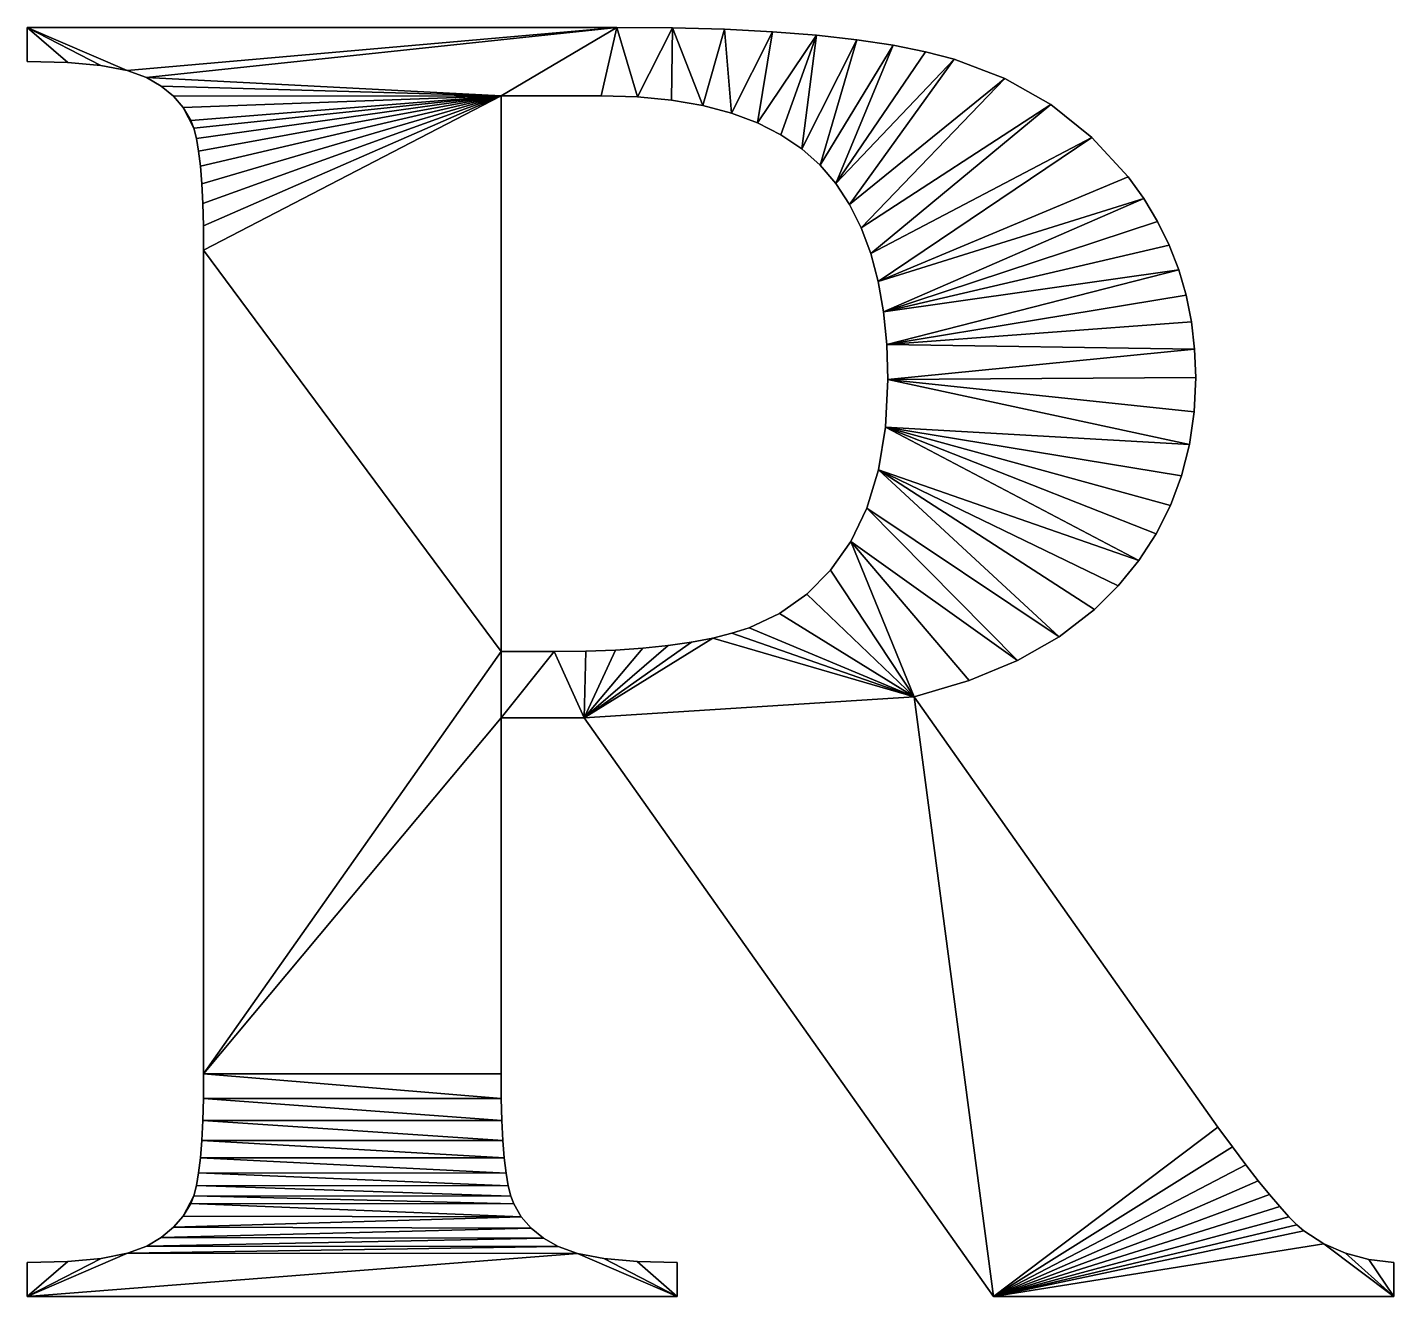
# Model space of a CAD drawing. Header units: metres. Extents: x 0.03 to 1.03, y 0 to 0.93.
import ezdxf

# ---------------------------------------------------------------- set-up
doc = ezdxf.new("R2010")
doc.units = ezdxf.units.M

msp = doc.modelspace()

# ---------------------------------------------------------------- meshes
at = {"layer": 'Armanisoft_0', "linetype": 'CONTINUOUS'}
mesh = msp.add_polyface(dxfattribs=at)
corners = [(0.140552, 0.873898), (0.146105, 0.864536), (0.148304, 0.858731), (0.025915, 0.932927), (0.099402, 0.90116), (0.080073, 0.904835), (0.055578, 0.907039), (0.025915, 0.907774), (0.459302, 0.932927), (0.113565, 0.896015), (0.374238, 0.882622), (0.15021, 0.851174), (0.133278, 0.882266), (0.124282, 0.889638), (0.499489, 0.879437), (0.500326, 0.93256), (0.522492, 0.875457), (0.474568, 0.881826), (0.447729, 0.882622), (0.140552, 0.873898, 0.229421), (0.148304, 0.858731, 0.229421), (0.146105, 0.864536, 0.229421), (0.025915, 0.932927, 0.229421), (0.080073, 0.904835, 0.229421), (0.099402, 0.90116, 0.229421), (0.055578, 0.907039, 0.229421), (0.025915, 0.907774, 0.229421), (0.459302, 0.932927, 0.229421), (0.113565, 0.896015, 0.229421), (0.374238, 0.882622, 0.229421), (0.15021, 0.851174, 0.229421), (0.151823, 0.841866, 0.229421), (0.133278, 0.882266, 0.229421), (0.124282, 0.889638, 0.229421), (0.499489, 0.879437, 0.229421), (0.522492, 0.875457, 0.229421), (0.500326, 0.93256, 0.229421), (0.474568, 0.881826, 0.229421), (0.447729, 0.882622, 0.229421), (0.146105, 0.864536), (0.148304, 0.858731), (0.148304, 0.858731, 0.229421), (0.146105, 0.864536, 0.229421), (0.140552, 0.873898), (0.140552, 0.873898, 0.229421), (0.133278, 0.882266), (0.133278, 0.882266, 0.229421), (0.124282, 0.889638), (0.124282, 0.889638, 0.229421), (0.113565, 0.896015), (0.113565, 0.896015, 0.229421), (0.099402, 0.90116), (0.099402, 0.90116, 0.229421), (0.080073, 0.904835), (0.080073, 0.904835, 0.229421), (0.055578, 0.907039), (0.055578, 0.907039, 0.229421), (0.025915, 0.907774), (0.025915, 0.907774, 0.229421), (0.025915, 0.932927), (0.025915, 0.932927, 0.229421), (0.459302, 0.932927), (0.459302, 0.932927, 0.229421), (0.500326, 0.93256), (0.500326, 0.93256, 0.229421), (0.499489, 0.879437), (0.522492, 0.875457), (0.522492, 0.875457, 0.229421), (0.499489, 0.879437, 0.229421), (0.474568, 0.881826), (0.474568, 0.881826, 0.229421), (0.447729, 0.882622), (0.447729, 0.882622, 0.229421), (0.374238, 0.882622), (0.374238, 0.882622, 0.229421)]
mesh.append_faces([[corners[k] for k in face] for face in [(0, 1, 2), (3, 4, 5), (3, 5, 6), (3, 6, 7), (8, 9, 4), (8, 4, 3), (10, 11, 2), (10, 2, 1), (10, 1, 0), (10, 0, 12), (10, 12, 13), (10, 13, 9), (10, 9, 8), (14, 15, 16), (17, 8, 15), (17, 15, 14), (18, 10, 8), (18, 8, 17), (19, 20, 21), (22, 23, 24), (22, 25, 23), (22, 26, 25), (27, 24, 28), (27, 22, 24), (29, 30, 31), (29, 20, 30), (29, 21, 20), (29, 19, 21), (29, 32, 19), (29, 33, 32), (29, 28, 33), (29, 27, 28), (34, 35, 36), (37, 36, 27), (37, 34, 36), (38, 27, 29), (38, 37, 27), (39, 40, 41, 42), (43, 39, 42, 44), (45, 43, 44, 46), (47, 45, 46, 48), (49, 47, 48, 50), (51, 49, 50, 52), (53, 51, 52, 54), (55, 53, 54, 56), (57, 55, 56, 58), (59, 57, 58, 60), (61, 59, 60, 62), (63, 61, 62, 64), (65, 66, 67, 68), (69, 65, 68, 70), (71, 69, 70, 72), (73, 71, 72, 74)]])
mesh = msp.add_polyface(dxfattribs=at)
corners = [(0.639081, 0.785621), (0.778413, 0.876131), (0.646085, 0.766791), (0.63052, 0.80271), (0.744656, 0.89526), (0.620403, 0.818059), (0.662503, 0.919726), (0.68635, 0.914959), (0.707334, 0.909459), (0.60873, 0.831668), (0.635793, 0.92376), (0.595319, 0.84361), (0.606221, 0.92706), (0.57999, 0.85396), (0.562742, 0.862718), (0.573785, 0.929627), (0.543576, 0.869883), (0.538487, 0.93146), (0.522492, 0.875457), (0.500326, 0.93256), (0.639081, 0.785621, 0.229421), (0.646085, 0.766791, 0.229421), (0.778413, 0.876131, 0.229421), (0.63052, 0.80271, 0.229421), (0.744656, 0.89526, 0.229421), (0.620403, 0.818059, 0.229421), (0.68635, 0.914959, 0.229421), (0.662503, 0.919726, 0.229421), (0.707334, 0.909459, 0.229421), (0.60873, 0.831668, 0.229421), (0.635793, 0.92376, 0.229421), (0.595319, 0.84361, 0.229421), (0.606221, 0.92706, 0.229421), (0.57999, 0.85396, 0.229421), (0.562742, 0.862718, 0.229421), (0.573785, 0.929627, 0.229421), (0.543576, 0.869883, 0.229421), (0.538487, 0.93146, 0.229421), (0.522492, 0.875457, 0.229421), (0.500326, 0.93256, 0.229421), (0.538487, 0.93146), (0.500326, 0.93256), (0.500326, 0.93256, 0.229421), (0.538487, 0.93146, 0.229421), (0.573785, 0.929627), (0.573785, 0.929627, 0.229421), (0.606221, 0.92706), (0.606221, 0.92706, 0.229421), (0.635793, 0.92376), (0.635793, 0.92376, 0.229421), (0.662503, 0.919726), (0.662503, 0.919726, 0.229421), (0.68635, 0.914959), (0.68635, 0.914959, 0.229421), (0.656832, 0.639138), (0.651718, 0.607649), (0.651718, 0.607649, 0.229421), (0.656832, 0.639138, 0.229421), (0.658537, 0.674069), (0.658537, 0.674069, 0.229421), (0.657758, 0.69986), (0.657758, 0.69986, 0.229421), (0.655424, 0.723911), (0.655424, 0.723911, 0.229421), (0.651533, 0.746221), (0.651533, 0.746221, 0.229421), (0.646085, 0.766791), (0.646085, 0.766791, 0.229421), (0.639081, 0.785621), (0.639081, 0.785621, 0.229421), (0.63052, 0.80271), (0.63052, 0.80271, 0.229421), (0.620403, 0.818059), (0.620403, 0.818059, 0.229421), (0.60873, 0.831668), (0.60873, 0.831668, 0.229421), (0.595319, 0.84361), (0.595319, 0.84361, 0.229421), (0.57999, 0.85396), (0.57999, 0.85396, 0.229421), (0.562742, 0.862718), (0.562742, 0.862718, 0.229421), (0.543576, 0.869883), (0.543576, 0.869883, 0.229421), (0.522492, 0.875457), (0.522492, 0.875457, 0.229421)]
mesh.append_faces([[corners[k] for k in face] for face in [(0, 1, 2), (3, 4, 0), (5, 6, 7), (5, 7, 8), (5, 8, 3), (9, 10, 6), (9, 6, 5), (11, 12, 10), (11, 10, 9), (13, 12, 11), (14, 15, 12), (14, 12, 13), (16, 17, 15), (16, 15, 14), (18, 19, 17), (18, 17, 16), (20, 21, 22), (23, 20, 24), (25, 26, 27), (25, 28, 26), (25, 23, 28), (29, 27, 30), (29, 25, 27), (31, 30, 32), (31, 29, 30), (33, 31, 32), (34, 32, 35), (34, 33, 32), (36, 35, 37), (36, 34, 35), (38, 37, 39), (38, 36, 37), (40, 41, 42, 43), (44, 40, 43, 45), (46, 44, 45, 47), (48, 46, 47, 49), (50, 48, 49, 51), (52, 50, 51, 53), (54, 55, 56, 57), (58, 54, 57, 59), (60, 58, 59, 61), (62, 60, 61, 63), (64, 62, 63, 65), (66, 64, 65, 67), (68, 66, 67, 69), (70, 68, 69, 71), (72, 70, 71, 73), (74, 72, 73, 75), (76, 74, 75, 77), (78, 76, 77, 79), (80, 78, 79, 81), (82, 80, 81, 83), (84, 82, 83, 85)]])
mesh = msp.add_polyface(dxfattribs=at)
corners = [(0.658537, 0.674069), (0.884132, 0.696388), (0.884909, 0.675578), (0.883745, 0.650366), (0.880254, 0.626264), (0.656832, 0.639138), (0.657758, 0.69986), (0.872488, 0.754752), (0.877922, 0.735975), (0.881803, 0.716521), (0.655424, 0.723911), (0.846871, 0.807016), (0.856963, 0.790273), (0.865502, 0.772851), (0.651533, 0.746221), (0.808603, 0.852072), (0.835227, 0.823082), (0.646085, 0.766791), (0.778413, 0.876131), (0.639081, 0.785621), (0.744656, 0.89526), (0.63052, 0.80271), (0.707334, 0.909459), (0.658537, 0.674069, 0.229421), (0.884909, 0.675578, 0.229421), (0.884132, 0.696388, 0.229421), (0.883745, 0.650366, 0.229421), (0.880254, 0.626264, 0.229421), (0.656832, 0.639138, 0.229421), (0.657758, 0.69986, 0.229421), (0.877922, 0.735975, 0.229421), (0.872488, 0.754752, 0.229421), (0.881803, 0.716521, 0.229421), (0.655424, 0.723911, 0.229421), (0.856963, 0.790273, 0.229421), (0.846871, 0.807016, 0.229421), (0.865502, 0.772851, 0.229421), (0.651533, 0.746221, 0.229421), (0.835227, 0.823082, 0.229421), (0.808603, 0.852072, 0.229421), (0.646085, 0.766791, 0.229421), (0.778413, 0.876131, 0.229421), (0.639081, 0.785621, 0.229421), (0.744656, 0.89526, 0.229421), (0.63052, 0.80271, 0.229421), (0.707334, 0.909459, 0.229421), (0.707334, 0.909459), (0.68635, 0.914959), (0.68635, 0.914959, 0.229421), (0.707334, 0.909459, 0.229421), (0.744656, 0.89526), (0.744656, 0.89526, 0.229421), (0.778413, 0.876131), (0.778413, 0.876131, 0.229421), (0.808603, 0.852072), (0.808603, 0.852072, 0.229421), (0.835227, 0.823082), (0.835227, 0.823082, 0.229421), (0.846871, 0.807016), (0.846871, 0.807016, 0.229421), (0.856963, 0.790273), (0.856963, 0.790273, 0.229421), (0.865502, 0.772851), (0.865502, 0.772851, 0.229421), (0.872488, 0.754752), (0.872488, 0.754752, 0.229421), (0.877922, 0.735975), (0.877922, 0.735975, 0.229421), (0.881803, 0.716521), (0.881803, 0.716521, 0.229421), (0.884132, 0.696388), (0.884132, 0.696388, 0.229421), (0.884909, 0.675578), (0.884909, 0.675578, 0.229421), (0.883745, 0.650366), (0.883745, 0.650366, 0.229421), (0.880254, 0.626264), (0.880254, 0.626264, 0.229421)]
mesh.append_faces([[corners[k] for k in face] for face in [(0, 1, 2), (0, 2, 3), (0, 3, 4), (0, 4, 5), (6, 7, 8), (6, 8, 9), (6, 9, 1), (6, 1, 0), (10, 11, 12), (10, 12, 13), (10, 13, 7), (10, 7, 6), (14, 15, 16), (14, 16, 11), (14, 11, 10), (17, 18, 15), (17, 15, 14), (19, 20, 18), (21, 22, 20), (23, 24, 25), (23, 26, 24), (23, 27, 26), (23, 28, 27), (29, 30, 31), (29, 32, 30), (29, 25, 32), (29, 23, 25), (33, 34, 35), (33, 36, 34), (33, 31, 36), (33, 29, 31), (37, 38, 39), (37, 35, 38), (37, 33, 35), (40, 39, 41), (40, 37, 39), (42, 41, 43), (44, 43, 45), (46, 47, 48, 49), (50, 46, 49, 51), (52, 50, 51, 53), (54, 52, 53, 55), (56, 54, 55, 57), (58, 56, 57, 59), (60, 58, 59, 61), (62, 60, 61, 63), (64, 62, 63, 65), (66, 64, 65, 67), (68, 66, 67, 69), (70, 68, 69, 71), (72, 70, 71, 73), (74, 72, 73, 75), (76, 74, 75, 77)]])
mesh = msp.add_polyface(dxfattribs=at)
corners = [(0.155488, 0.163872), (0.374238, 0.425305), (0.374238, 0.163872), (0.374238, 0.882622), (0.155488, 0.769055), (0.155341, 0.78712), (0.154901, 0.803433), (0.154168, 0.817995), (0.153142, 0.830806), (0.151823, 0.841866), (0.15021, 0.851174), (0.374238, 0.474085), (0.413352, 0.474085), (0.435401, 0.425305), (0.436562, 0.47436), (0.458257, 0.475183), (0.478437, 0.476556), (0.497101, 0.478478), (0.51425, 0.480948), (0.529884, 0.483968), (0.155488, 0.163872, 0.229421), (0.374238, 0.163872, 0.229421), (0.374238, 0.425305, 0.229421), (0.374238, 0.882622, 0.229421), (0.155341, 0.78712, 0.229421), (0.155488, 0.769055, 0.229421), (0.154901, 0.803433, 0.229421), (0.154168, 0.817995, 0.229421), (0.153142, 0.830806, 0.229421), (0.151823, 0.841866, 0.229421), (0.374238, 0.474085, 0.229421), (0.413352, 0.474085, 0.229421), (0.435401, 0.425305, 0.229421), (0.436562, 0.47436, 0.229421), (0.458257, 0.475183, 0.229421), (0.478437, 0.476556, 0.229421), (0.497101, 0.478478, 0.229421), (0.51425, 0.480948, 0.229421), (0.529884, 0.483968, 0.229421), (0.374238, 0.163872), (0.374238, 0.425305), (0.374238, 0.425305, 0.229421), (0.374238, 0.163872, 0.229421), (0.155488, 0.769055), (0.155488, 0.163872), (0.155488, 0.163872, 0.229421), (0.155488, 0.769055, 0.229421), (0.155341, 0.78712), (0.155341, 0.78712, 0.229421), (0.154901, 0.803433), (0.154901, 0.803433, 0.229421), (0.154168, 0.817995), (0.154168, 0.817995, 0.229421), (0.153142, 0.830806), (0.153142, 0.830806, 0.229421), (0.151823, 0.841866), (0.151823, 0.841866, 0.229421), (0.15021, 0.851174), (0.15021, 0.851174, 0.229421), (0.148304, 0.858731), (0.148304, 0.858731, 0.229421), (0.435401, 0.425305), (0.435401, 0.425305, 0.229421), (0.374238, 0.474085), (0.374238, 0.882622), (0.374238, 0.882622, 0.229421), (0.374238, 0.474085, 0.229421), (0.413352, 0.474085), (0.413352, 0.474085, 0.229421), (0.436562, 0.47436), (0.436562, 0.47436, 0.229421), (0.458257, 0.475183), (0.458257, 0.475183, 0.229421), (0.478437, 0.476556), (0.478437, 0.476556, 0.229421), (0.497101, 0.478478), (0.497101, 0.478478, 0.229421), (0.51425, 0.480948), (0.51425, 0.480948, 0.229421)]
mesh.append_faces([[corners[k] for k in face] for face in [(0, 1, 2), (3, 4, 5), (3, 5, 6), (3, 6, 7), (3, 7, 8), (3, 8, 9), (3, 9, 10), (11, 1, 0), (11, 0, 4), (11, 4, 3), (12, 13, 1), (12, 1, 11), (14, 13, 12), (15, 13, 14), (16, 13, 15), (17, 13, 16), (18, 13, 17), (19, 13, 18), (20, 21, 22), (23, 24, 25), (23, 26, 24), (23, 27, 26), (23, 28, 27), (23, 29, 28), (30, 20, 22), (30, 25, 20), (30, 23, 25), (31, 22, 32), (31, 30, 22), (33, 31, 32), (34, 33, 32), (35, 34, 32), (36, 35, 32), (37, 36, 32), (38, 37, 32), (39, 40, 41, 42), (43, 44, 45, 46), (47, 43, 46, 48), (49, 47, 48, 50), (51, 49, 50, 52), (53, 51, 52, 54), (55, 53, 54, 56), (57, 55, 56, 58), (59, 57, 58, 60), (40, 61, 62, 41), (63, 64, 65, 66), (67, 63, 66, 68), (69, 67, 68, 70), (71, 69, 70, 72), (73, 71, 72, 74), (75, 73, 74, 76), (77, 75, 76, 78)]])
mesh = msp.add_polyface(dxfattribs=at)
corners = [(0.556605, 0.491655), (0.67806, 0.440978), (0.544002, 0.487537), (0.579039, 0.502202), (0.59896, 0.516275), (0.616367, 0.533872), (0.631261, 0.554995), (0.753875, 0.467635), (0.718374, 0.452974), (0.643194, 0.579601), (0.784561, 0.484963), (0.651718, 0.607649), (0.843015, 0.540952), (0.827887, 0.522399), (0.810432, 0.504956), (0.656832, 0.639138), (0.880254, 0.626264), (0.874435, 0.603271), (0.866289, 0.581388), (0.855816, 0.560616), (0.556605, 0.491655, 0.229421), (0.544002, 0.487537, 0.229421), (0.67806, 0.440978, 0.229421), (0.579039, 0.502202, 0.229421), (0.59896, 0.516275, 0.229421), (0.616367, 0.533872, 0.229421), (0.631261, 0.554995, 0.229421), (0.718374, 0.452974, 0.229421), (0.753875, 0.467635, 0.229421), (0.643194, 0.579601, 0.229421), (0.784561, 0.484963, 0.229421), (0.651718, 0.607649, 0.229421), (0.827887, 0.522399, 0.229421), (0.843015, 0.540952, 0.229421), (0.810432, 0.504956, 0.229421), (0.656832, 0.639138, 0.229421), (0.874435, 0.603271, 0.229421), (0.880254, 0.626264, 0.229421), (0.866289, 0.581388, 0.229421), (0.855816, 0.560616, 0.229421), (0.874435, 0.603271), (0.880254, 0.626264), (0.880254, 0.626264, 0.229421), (0.874435, 0.603271, 0.229421), (0.866289, 0.581388), (0.866289, 0.581388, 0.229421), (0.855816, 0.560616), (0.855816, 0.560616, 0.229421), (0.843015, 0.540952), (0.843015, 0.540952, 0.229421), (0.827887, 0.522399), (0.827887, 0.522399, 0.229421), (0.810432, 0.504956), (0.810432, 0.504956, 0.229421), (0.784561, 0.484963), (0.784561, 0.484963, 0.229421), (0.753875, 0.467635), (0.753875, 0.467635, 0.229421), (0.529884, 0.483968), (0.51425, 0.480948), (0.51425, 0.480948, 0.229421), (0.529884, 0.483968, 0.229421), (0.544002, 0.487537), (0.544002, 0.487537, 0.229421), (0.556605, 0.491655), (0.556605, 0.491655, 0.229421), (0.579039, 0.502202), (0.579039, 0.502202, 0.229421), (0.59896, 0.516275), (0.59896, 0.516275, 0.229421), (0.616367, 0.533872), (0.616367, 0.533872, 0.229421), (0.631261, 0.554995), (0.631261, 0.554995, 0.229421), (0.643194, 0.579601), (0.643194, 0.579601, 0.229421), (0.651718, 0.607649), (0.651718, 0.607649, 0.229421)]
mesh.append_faces([[corners[k] for k in face] for face in [(0, 1, 2), (3, 1, 0), (4, 1, 3), (5, 1, 4), (6, 7, 8), (6, 8, 1), (6, 1, 5), (9, 10, 7), (9, 7, 6), (11, 12, 13), (11, 13, 14), (11, 14, 10), (11, 10, 9), (15, 16, 17), (15, 17, 18), (15, 18, 19), (15, 19, 12), (15, 12, 11), (20, 21, 22), (23, 20, 22), (24, 23, 22), (25, 24, 22), (26, 27, 28), (26, 22, 27), (26, 25, 22), (29, 28, 30), (29, 26, 28), (31, 32, 33), (31, 34, 32), (31, 30, 34), (31, 29, 30), (35, 36, 37), (35, 38, 36), (35, 39, 38), (35, 33, 39), (35, 31, 33), (40, 41, 42, 43), (44, 40, 43, 45), (46, 44, 45, 47), (48, 46, 47, 49), (50, 48, 49, 51), (52, 50, 51, 53), (54, 52, 53, 55), (56, 54, 55, 57), (58, 59, 60, 61), (62, 58, 61, 63), (64, 62, 63, 65), (66, 64, 65, 67), (68, 66, 67, 69), (70, 68, 69, 71), (72, 70, 71, 73), (74, 72, 73, 75), (76, 74, 75, 77)]])
mesh = msp.add_polyface(dxfattribs=at)
corners = [(1.030488, 0), (0.979211, 0.038898), (0.995138, 0.031887), (1.01223, 0.027305), (1.030488, 0.025152), (0.736359, 0), (0.67806, 0.440978), (0.901281, 0.124589), (0.911964, 0.110035), (0.921851, 0.096917), (0.930942, 0.085233), (0.939236, 0.074984), (0.946734, 0.06617), (0.953435, 0.058791), (0.959341, 0.052847), (0.96445, 0.048338), (0.529884, 0.483968), (0.435401, 0.425305), (0.544002, 0.487537), (1.030488, 0, 0.229421), (0.995138, 0.031887, 0.229421), (0.979211, 0.038898, 0.229421), (1.01223, 0.027305, 0.229421), (1.030488, 0.025152, 0.229421), (0.736359, 0, 0.229421), (0.901281, 0.124589, 0.229421), (0.67806, 0.440978, 0.229421), (0.911964, 0.110035, 0.229421), (0.921851, 0.096917, 0.229421), (0.930942, 0.085233, 0.229421), (0.939236, 0.074984, 0.229421), (0.946734, 0.06617, 0.229421), (0.953435, 0.058791, 0.229421), (0.959341, 0.052847, 0.229421), (0.96445, 0.048338, 0.229421), (0.529884, 0.483968, 0.229421), (0.435401, 0.425305, 0.229421), (0.544002, 0.487537, 0.229421), (0.718374, 0.452974), (0.753875, 0.467635), (0.753875, 0.467635, 0.229421), (0.718374, 0.452974, 0.229421), (0.67806, 0.440978), (0.67806, 0.440978, 0.229421), (0.901281, 0.124589), (0.901281, 0.124589, 0.229421), (0.911964, 0.110035), (0.911964, 0.110035, 0.229421), (0.921851, 0.096917), (0.921851, 0.096917, 0.229421), (0.930942, 0.085233), (0.930942, 0.085233, 0.229421), (0.939236, 0.074984), (0.939236, 0.074984, 0.229421), (0.946734, 0.06617), (0.946734, 0.06617, 0.229421), (0.953435, 0.058791), (0.953435, 0.058791, 0.229421), (0.959341, 0.052847), (0.959341, 0.052847, 0.229421), (0.96445, 0.048338), (0.96445, 0.048338, 0.229421), (0.979211, 0.038898), (0.979211, 0.038898, 0.229421), (0.995138, 0.031887), (0.995138, 0.031887, 0.229421), (1.01223, 0.027305), (1.01223, 0.027305, 0.229421), (1.030488, 0.025152), (1.030488, 0.025152, 0.229421), (1.030488, 0), (1.030488, 0, 0.229421), (0.736359, 0), (0.736359, 0, 0.229421), (0.435401, 0.425305), (0.435401, 0.425305, 0.229421)]
mesh.append_faces([[corners[k] for k in face] for face in [(0, 1, 2), (0, 2, 3), (0, 3, 4), (5, 6, 7), (5, 7, 8), (5, 8, 9), (5, 9, 10), (5, 10, 11), (5, 11, 12), (5, 12, 13), (5, 13, 14), (5, 14, 15), (5, 15, 1), (5, 1, 0), (16, 6, 17), (18, 6, 16), (6, 5, 17), (19, 20, 21), (19, 22, 20), (19, 23, 22), (24, 25, 26), (24, 27, 25), (24, 28, 27), (24, 29, 28), (24, 30, 29), (24, 31, 30), (24, 32, 31), (24, 33, 32), (24, 34, 33), (24, 21, 34), (24, 19, 21), (35, 36, 26), (37, 35, 26), (26, 36, 24), (38, 39, 40, 41), (42, 38, 41, 43), (44, 42, 43, 45), (46, 44, 45, 47), (48, 46, 47, 49), (50, 48, 49, 51), (52, 50, 51, 53), (54, 52, 53, 55), (56, 54, 55, 57), (58, 56, 57, 59), (60, 58, 59, 61), (62, 60, 61, 63), (64, 62, 63, 65), (66, 64, 65, 67), (68, 66, 67, 69), (70, 68, 69, 71), (72, 70, 71, 73), (74, 72, 73, 75)]])
mesh = msp.add_polyface(dxfattribs=at)
corners = [(0.055697, 0.025902), (0.025915, 0), (0.025915, 0.025152), (0.080257, 0.028149), (0.099595, 0.031894), (0.430353, 0.031693), (0.113711, 0.037138), (0.416109, 0.03678), (0.124365, 0.043592), (0.405307, 0.0431), (0.133315, 0.050968), (0.39627, 0.050431), (0.140562, 0.059266), (0.388998, 0.058774), (0.146105, 0.068486), (0.148304, 0.074212), (0.38349, 0.068128), (0.15021, 0.081708), (0.381321, 0.073938), (0.151823, 0.090975), (0.379442, 0.081507), (0.153142, 0.102013), (0.377852, 0.090836), (0.154168, 0.114822), (0.376551, 0.101924), (0.154901, 0.129401), (0.375539, 0.114772), (0.155341, 0.145751), (0.374816, 0.129379), (0.155488, 0.163872), (0.374382, 0.145746), (0.055697, 0.025902, 0.229421), (0.025915, 0.025152, 0.229421), (0.025915, 0, 0.229421), (0.080257, 0.028149, 0.229421), (0.099595, 0.031894, 0.229421), (0.430353, 0.031693, 0.229421), (0.113711, 0.037138, 0.229421), (0.416109, 0.03678, 0.229421), (0.124365, 0.043592, 0.229421), (0.405307, 0.0431, 0.229421), (0.133315, 0.050968, 0.229421), (0.39627, 0.050431, 0.229421), (0.140562, 0.059266, 0.229421), (0.388998, 0.058774, 0.229421), (0.146105, 0.068486, 0.229421), (0.148304, 0.074212, 0.229421), (0.38349, 0.068128, 0.229421), (0.15021, 0.081708, 0.229421), (0.381321, 0.073938, 0.229421), (0.151823, 0.090975, 0.229421), (0.379442, 0.081507, 0.229421), (0.153142, 0.102013, 0.229421), (0.377852, 0.090836, 0.229421), (0.154168, 0.114822, 0.229421), (0.376551, 0.101924, 0.229421), (0.154901, 0.129401, 0.229421), (0.375539, 0.114772, 0.229421), (0.155341, 0.145751, 0.229421), (0.374816, 0.129379, 0.229421), (0.025915, 0.025152), (0.025915, 0), (0.025915, 0, 0.229421), (0.025915, 0.025152, 0.229421), (0.055697, 0.025902), (0.055697, 0.025902, 0.229421), (0.080257, 0.028149), (0.080257, 0.028149, 0.229421), (0.099595, 0.031894), (0.099595, 0.031894, 0.229421), (0.113711, 0.037138), (0.113711, 0.037138, 0.229421), (0.124365, 0.043592), (0.124365, 0.043592, 0.229421), (0.133315, 0.050968), (0.133315, 0.050968, 0.229421), (0.140562, 0.059266), (0.140562, 0.059266, 0.229421), (0.146105, 0.068486), (0.146105, 0.068486, 0.229421), (0.148304, 0.074212), (0.148304, 0.074212, 0.229421), (0.15021, 0.081708), (0.15021, 0.081708, 0.229421), (0.151823, 0.090975), (0.151823, 0.090975, 0.229421), (0.153142, 0.102013), (0.153142, 0.102013, 0.229421), (0.154168, 0.114822), (0.154168, 0.114822, 0.229421), (0.154901, 0.129401), (0.154901, 0.129401, 0.229421), (0.155341, 0.145751), (0.155341, 0.145751, 0.229421), (0.155488, 0.163872), (0.155488, 0.163872, 0.229421)]
mesh.append_faces([[corners[k] for k in face] for face in [(0, 1, 2), (3, 1, 0), (4, 5, 1), (4, 1, 3), (6, 7, 4), (8, 9, 6), (10, 11, 8), (12, 13, 10), (14, 13, 12), (15, 16, 14), (15, 14, 12), (17, 18, 15), (19, 20, 17), (21, 22, 19), (23, 24, 21), (25, 26, 23), (27, 28, 25), (29, 30, 27), (31, 32, 33), (34, 31, 33), (35, 33, 36), (35, 34, 33), (37, 35, 38), (39, 37, 40), (41, 39, 42), (43, 41, 44), (45, 43, 44), (46, 45, 47), (46, 43, 45), (48, 46, 49), (50, 48, 51), (52, 50, 53), (54, 52, 55), (56, 54, 57), (58, 56, 59), (60, 61, 62, 63), (64, 60, 63, 65), (66, 64, 65, 67), (68, 66, 67, 69), (70, 68, 69, 71), (72, 70, 71, 73), (74, 72, 73, 75), (76, 74, 75, 77), (78, 76, 77, 79), (80, 78, 79, 81), (82, 80, 81, 83), (84, 82, 83, 85), (86, 84, 85, 87), (88, 86, 87, 89), (90, 88, 89, 91), (92, 90, 91, 93), (94, 92, 93, 95)]])
mesh = msp.add_polyface(dxfattribs=at)
corners = [(0.503811, 0), (0.430353, 0.031693), (0.449719, 0.028059), (0.474204, 0.025879), (0.503811, 0.025152), (0.025915, 0), (0.099595, 0.031894), (0.416109, 0.03678), (0.113711, 0.037138), (0.405307, 0.0431), (0.124365, 0.043592), (0.39627, 0.050431), (0.133315, 0.050968), (0.388998, 0.058774), (0.146105, 0.068486), (0.38349, 0.068128), (0.148304, 0.074212), (0.381321, 0.073938), (0.15021, 0.081708), (0.379442, 0.081507), (0.151823, 0.090975), (0.377852, 0.090836), (0.153142, 0.102013), (0.376551, 0.101924), (0.154168, 0.114822), (0.375539, 0.114772), (0.154901, 0.129401), (0.374816, 0.129379), (0.155341, 0.145751), (0.374382, 0.145746), (0.155488, 0.163872), (0.374238, 0.163872), (0.503811, 0, 0.229421), (0.449719, 0.028059, 0.229421), (0.430353, 0.031693, 0.229421), (0.474204, 0.025879, 0.229421), (0.503811, 0.025152, 0.229421), (0.025915, 0, 0.229421), (0.099595, 0.031894, 0.229421), (0.416109, 0.03678, 0.229421), (0.113711, 0.037138, 0.229421), (0.405307, 0.0431, 0.229421), (0.124365, 0.043592, 0.229421), (0.39627, 0.050431, 0.229421), (0.133315, 0.050968, 0.229421), (0.388998, 0.058774, 0.229421), (0.146105, 0.068486, 0.229421), (0.38349, 0.068128, 0.229421), (0.148304, 0.074212, 0.229421), (0.381321, 0.073938, 0.229421), (0.15021, 0.081708, 0.229421), (0.379442, 0.081507, 0.229421), (0.151823, 0.090975, 0.229421), (0.377852, 0.090836, 0.229421), (0.153142, 0.102013, 0.229421), (0.376551, 0.101924, 0.229421), (0.154168, 0.114822, 0.229421), (0.375539, 0.114772, 0.229421), (0.154901, 0.129401, 0.229421), (0.374816, 0.129379, 0.229421), (0.155341, 0.145751, 0.229421), (0.374382, 0.145746, 0.229421), (0.155488, 0.163872, 0.229421), (0.374238, 0.163872, 0.229421), (0.374382, 0.145746), (0.374238, 0.163872), (0.374238, 0.163872, 0.229421), (0.374382, 0.145746, 0.229421), (0.374816, 0.129379), (0.374816, 0.129379, 0.229421), (0.375539, 0.114772), (0.375539, 0.114772, 0.229421), (0.376551, 0.101924), (0.376551, 0.101924, 0.229421), (0.377852, 0.090836), (0.377852, 0.090836, 0.229421), (0.379442, 0.081507), (0.379442, 0.081507, 0.229421), (0.381321, 0.073938), (0.381321, 0.073938, 0.229421), (0.38349, 0.068128), (0.38349, 0.068128, 0.229421), (0.388998, 0.058774), (0.388998, 0.058774, 0.229421), (0.39627, 0.050431), (0.39627, 0.050431, 0.229421), (0.405307, 0.0431), (0.405307, 0.0431, 0.229421), (0.416109, 0.03678), (0.416109, 0.03678, 0.229421), (0.430353, 0.031693), (0.430353, 0.031693, 0.229421), (0.449719, 0.028059), (0.449719, 0.028059, 0.229421), (0.474204, 0.025879), (0.474204, 0.025879, 0.229421), (0.503811, 0.025152), (0.503811, 0.025152, 0.229421), (0.503811, 0), (0.503811, 0, 0.229421), (0.025915, 0), (0.025915, 0, 0.229421)]
mesh.append_faces([[corners[k] for k in face] for face in [(0, 1, 2), (0, 2, 3), (0, 3, 4), (5, 1, 0), (6, 7, 1), (8, 9, 7), (10, 11, 9), (12, 13, 11), (14, 15, 13), (16, 17, 15), (18, 19, 17), (20, 21, 19), (22, 23, 21), (24, 25, 23), (26, 27, 25), (28, 29, 27), (30, 31, 29), (32, 33, 34), (32, 35, 33), (32, 36, 35), (37, 32, 34), (38, 34, 39), (40, 39, 41), (42, 41, 43), (44, 43, 45), (46, 45, 47), (48, 47, 49), (50, 49, 51), (52, 51, 53), (54, 53, 55), (56, 55, 57), (58, 57, 59), (60, 59, 61), (62, 61, 63), (62, 60, 61), (64, 65, 66, 67), (68, 64, 67, 69), (70, 68, 69, 71), (72, 70, 71, 73), (74, 72, 73, 75), (76, 74, 75, 77), (78, 76, 77, 79), (80, 78, 79, 81), (82, 80, 81, 83), (84, 82, 83, 85), (86, 84, 85, 87), (88, 86, 87, 89), (90, 88, 89, 91), (92, 90, 91, 93), (94, 92, 93, 95), (96, 94, 95, 97), (98, 96, 97, 99), (100, 98, 99, 101)]])

doc.saveas('drawing.dxf')
